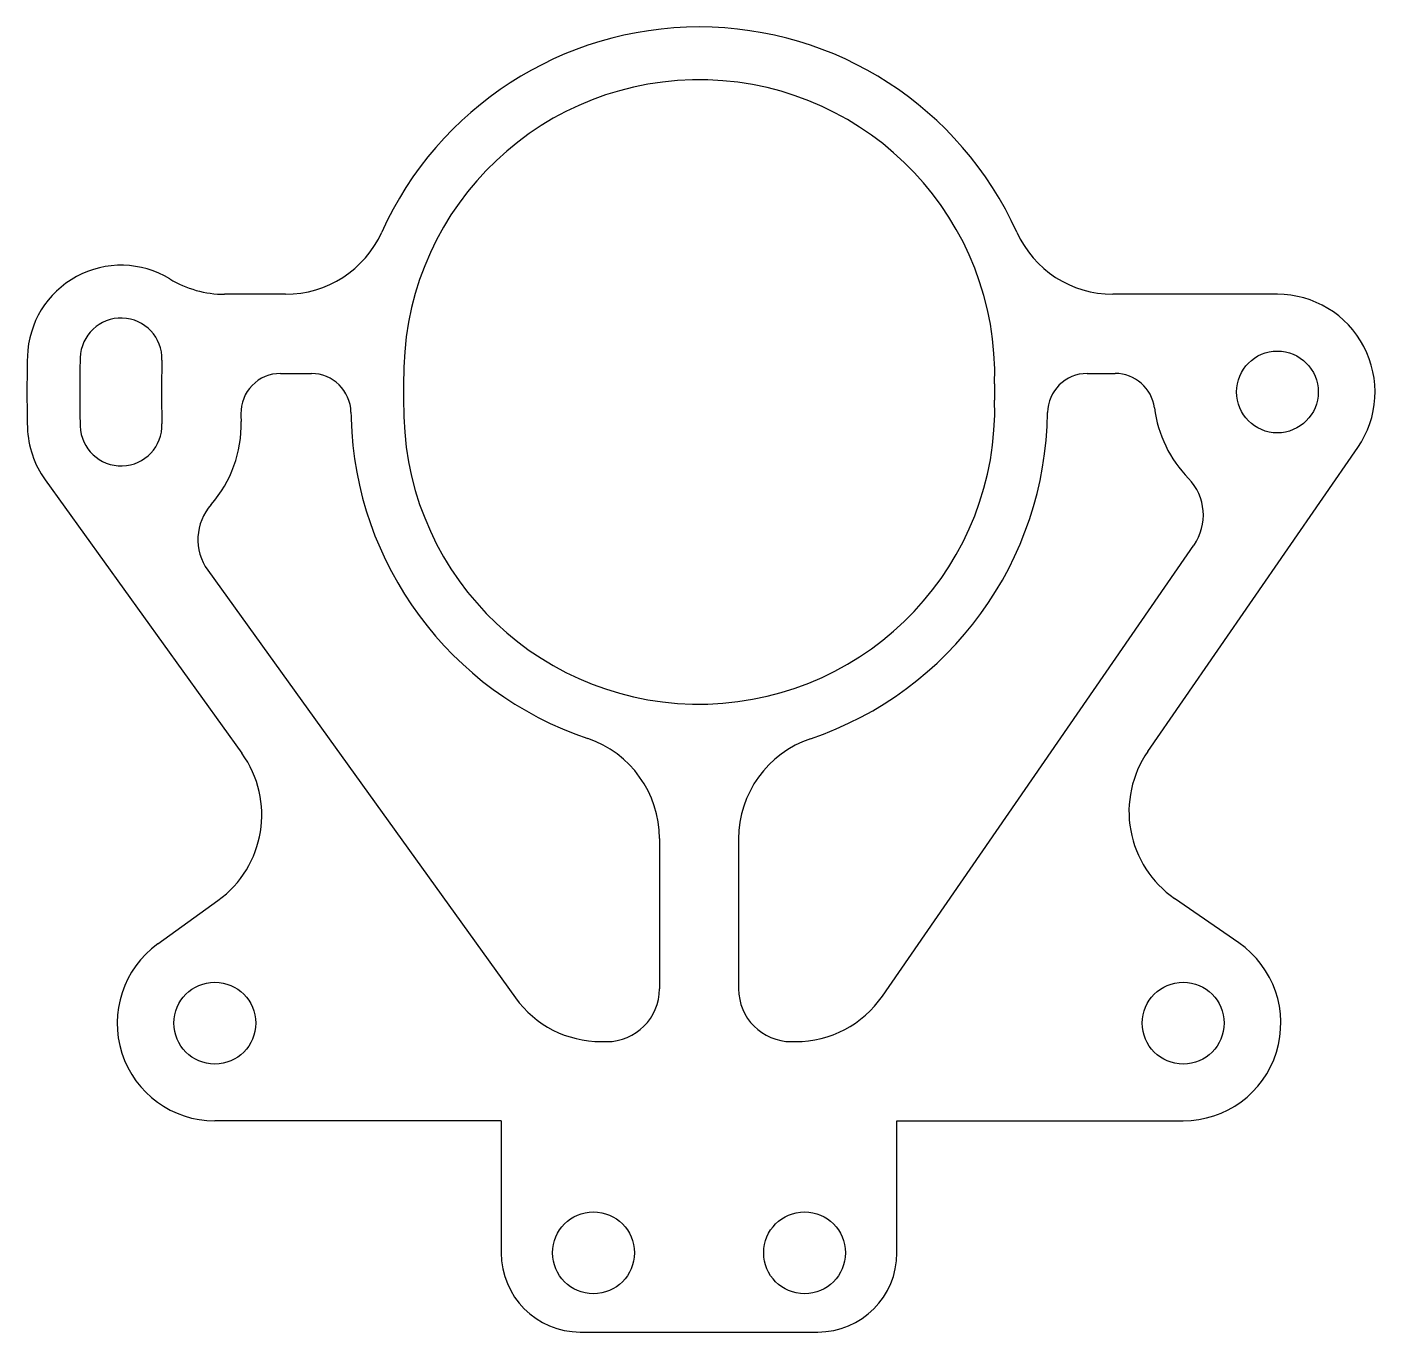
# Model space of a CAD drawing. Header units: millimetres. Extents: x -21.2 to 29.9, y -21.5 to 27.9.
import ezdxf

# ---------------------------------------------------------------- set-up
doc = ezdxf.new("R2010")
doc.units = ezdxf.units.MM

msp = doc.modelspace()

# ---------------------------------------------------------------- linework, layer by layer
at = {"color": 7, "linetype": 'Continuous', "lineweight": 25}
for p, q in [((-11.369, 17.809), (-13.678, 17.809)), ((26.22, 17.809), (19.986, 17.809)), ((-11.562, 14.809), (-10.391, 14.809)), ((19.008, 14.809), (20.072, 14.809)), ((21.304, 0.491), (29.264, 12.005)), ((-20.483, 10.785), (-13.025, 0.427)), ((11.253, -8.774), (23.059, 8.305)), ((-14.316, 7.354), (-2.658, -8.837)), ((2.8, -2.81), (2.8, -8.5)), ((5.8, -2.816), (5.8, -8.5)), ((24.754, -6.756), (22.32, -5.074)), ((-16.212, -6.797), (-13.934, -5.157)), ((0.588, -10.5), (0.8, -10.5)), ((7.8, -10.5), (7.963, -10.5)), ((-3.2, -13.5), (-14.05, -13.5)), ((-3.2, -13.5), (-3.2, -18.5)), ((11.8, -18.5), (11.8, -13.5)), ((11.8, -13.5), (22.65, -13.5)), ((-0.2, -21.5), (8.8, -21.5))]:
    msp.add_line(p, q, dxfattribs=at)
for centre in [(26.22, 14.109), (-14.05, -9.8), (22.65, -9.8), (0.3, -18.5), (8.3, -18.5)]:
    msp.add_circle(centre, 1.55, dxfattribs=at)
for centre, radius, start, end in [((4.309, 14.734), 13.2, 24.2889, 155.7111), ((4.309, 14.734), 11.2, 358.3661, 178.3661), ((-11.369, 21.809), 4, 270, 335.7111), ((19.986, 21.809), 4, 204.2889, 270), ((-17.602, 15.359), 3.55, 58.683, 178.3661), ((-13.678, 21.809), 4, 238.683, 270), ((26.22, 14.109), 3.7, 325.3463, 90), ((-17.602, 15.359), 1.55, 358.3661, 178.3661), ((26.22, 14.109), 47.391, 178.3661, 181.6339), ((26.22, 14.109), 45.391, 178.3661, 181.6339), ((26.22, 14.109), 42.291, 178.3661, 181.6339), ((26.22, 14.109), 33.12, 178.3661, 181.6339), ((-11.562, 13.309), 1.5, 90, 181.213), ((-10.391, 13.309), 1.5, 1.2518, 90), ((26.22, 14.109), 10.72, 178.3661, 181.6339), ((19.008, 13.309), 1.5, 90, 179.3179), ((20.072, 13.309), 1.5, 7.4137, 90), ((4.309, 13.484), 11.2, 181.6339, 1.6339), ((26.22, 14.109), 35.12, 181.2518, 181.6339), ((4.309, 13.484), 13.2, 288.6175, 359.3179), ((26.22, 14.109), 4.7, 187.4137, 224.1583), ((-17.602, 12.859), 1.55, 181.6339, 1.6339), ((-17.602, 12.859), 4.55, 318.5455, 1.6339), ((26.22, 14.109), 39.291, 181.213, 181.6339), ((4.309, 13.484), 13.2, 181.6339, 251.3198), ((-17.602, 12.859), 3.55, 181.6339, 215.7557), ((21.414, 9.442), 2, 325.3463, 44.1583), ((-12.693, 8.523), 2, 138.5455, 215.7557), ((-1.2, -2.81), 4, 0, 71.3198), ((9.8, -2.816), 4, 108.6175, 180), ((-16.271, -1.911), 4, 305.7557, 35.7557), ((24.595, -1.784), 4, 145.3463, 235.3463), ((-14.05, -9.8), 3.7, 125.7557, 270), ((22.65, -9.8), 3.7, 270, 55.3463), ((0.8, -8.5), 2, 270, 0), ((7.8, -8.5), 2, 180, 270), ((0.588, -6.5), 4, 215.7557, 270), ((7.963, -6.5), 4, 270, 325.3463), ((-0.2, -18.5), 3, 180, 270), ((8.8, -18.5), 3, 270, 0)]:
    msp.add_arc(centre, radius, start, end, dxfattribs=at)

doc.saveas('drawing.dxf')
